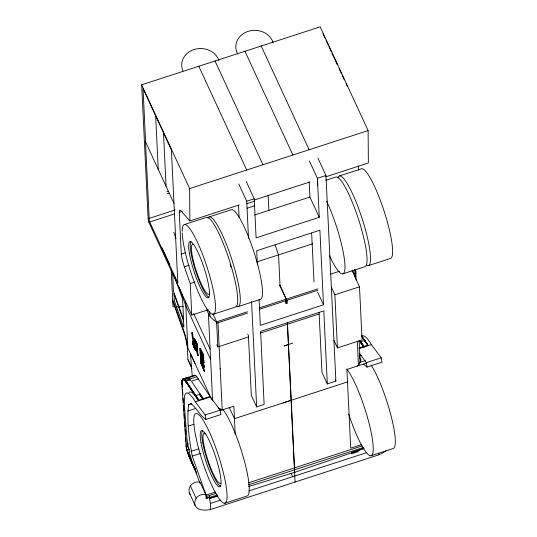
<?xml version="1.0" encoding="UTF-8"?>
<svg xmlns="http://www.w3.org/2000/svg" width="537" height="537" viewBox="0 0 537 537"><rect width="100%" height="100%" fill="white"/><g stroke="black" fill="none" stroke-linecap="round" stroke-linejoin="round"><path stroke-width="0.81" d="M190.447 354.386L190.407 353.494L192.259 376.249M194.354 339.169L194.367 340.532M217.371 494.913L206.215 498.544L206.047 495.121L192.253 456.128C189.219 439.407 186.654 421.8 188.574 404.797L190.917 403.502C196.67 408.133 199.724 415.262 205.893 419.424L220.882 414.557L220.13 410.127L210.35 396.93L196.24 375.974L195.609 375.477L184.225 379.176L183.99 379.847L182.956 379.491L182.043 381.028L182.466 379.646M186.285 444.931L186.218 447.16L181.882 384.338L182.097 381.351L182.325 387.291M287.201 303.472L287.329 300.21L259.438 309.265M186.668 449.167L186.399 446.603M196.931 376.719L185.54 380.418L185.278 381.062L182.949 379.384L182.023 381.418M193.145 342.727C193.723 349.849 197.945 351.124 193.568 342.955L193.112 342.7M192.481 341.109C195.857 344.19 197.723 350.809 198.099 355.756C197.582 350.889 195.763 345.016 192.608 340.982M202.321 399.535L203.228 398.723L200.167 394.158L195.797 395.574L195.515 396.199M182.392 379.726L182.251 380.209M186.373 378.337L187.138 377.739L182.781 379.156L182.56 379.726M200.086 348.479L200.079 351.205L203.758 359.166L203.637 356.286M182.103 380.538L181.909 381.975L181.962 381.498M195.609 375.477L194.569 375.215L183.184 378.914L182.58 379.834M210.249 396.44L198.871 400.159L198.569 400.75L197.26 398.803M192.588 341.076L192.595 343.271L193.622 346.828L195.817 350.648L195.589 347.036L198.099 355.756M200.543 349.654L200.422 350.554M202.315 399.481L202.738 399.004L199.563 394.5M194.327 338.968C196.73 340.948 198.046 345.801 197.582 349.178C197.871 345.969 196.623 341.619 194.468 338.894M182.03 380.726L182.285 379.901M194.434 338.934L194.246 339.203C194.535 342.532 193.998 339.76 192.984 337.914C191.018 322.851 192.058 342.881 195.059 343.673L195.032 340.78M204.953 398.682L205.221 398.071M190.051 380.324C193.179 379.451 182.922 380.867 186.789 383.21M196.831 347.412L196.817 344.868L195.025 340.787M200.012 348.5C201.503 349.352 203.301 356.246 200.187 348.359M201.576 351.809C203.073 352.232 203.536 355.682 203.677 357.454M182.258 380.001L182.781 379.156M181.962 384.076L182.097 383.935A0.678 0.544 -3.9 0 0 181.909 384.512L181.915 382.686M220.002 368.993L220.506 368.429M189.313 379.357L189.903 379.001M199.663 394.427L200.16 394.151M188.722 378.538C190.494 378.095 184.298 378.585 184.6 380.337M182.647 379.317L188.024 377.504L187.648 377.712M182.567 379.518L183.479 379.176L185.339 380.666M188.205 377.961L188.581 377.759M188.178 453.006A67.44 12.156 72 0 1 187.453 451.154L186.715 448.992M288.382 344.546L284.1 345.935L292.746 343.089M363.67 448.697L294.612 472.359L248.537 486.529M248.557 336.927L217.807 346.929L216.592 321.811L247.49 311.769M259.371 307.902L286.302 299.143L279.817 285.14M216.659 323.16L247.483 313.145M260.485 333.054L287.51 324.261M291.182 400.266L347.506 381.928M208.195 309.748L191.763 315.085L148.87 222.258L148.131 218.727L141.667 84.812L320.173 26.85L368.113 130.592L368.369 162.98L325.644 176.854M239.193 204.926L189.863 220.949L189.608 188.561L368.113 130.592M148.93 218.472L175.183 209.94M191.763 315.085L190.239 283.549L184.345 266.802A15.6 2.813 72 0 1 181.291 254.075L179.271 212.303L182.459 211.269M148.87 222.258L174.693 213.874M248.51 238.287L246.718 201.227L254.216 198.797L246.235 181.519M254.216 198.797L256.102 237.837L319.273 217.317L317.387 178.284L325.952 175.498L317.971 158.22M254.31 200.019L309.822 181.989M246.839 203.684L254.337 201.254M184.46 224.526L206.664 217.317A47.128 8.498 72 0 1 229.427 260.472A47.128 8.498 72 0 1 235.441 307.057L213.236 314.266M209.249 216.881L231.454 209.672A47.128 8.498 72 0 1 254.216 252.826A47.128 8.498 72 0 1 260.23 299.411L238.025 306.62M325.778 180.311L336.034 176.982A47.128 8.498 72 0 1 358.797 220.136A47.128 8.498 72 0 1 364.811 266.721L342.727 273.89M339.498 175.921L361.582 168.752A47.128 8.498 72 0 1 384.351 211.907A47.128 8.498 72 0 1 390.359 258.492L368.281 265.661M247.06 208.242L254.551 205.812M317.729 185.299L317.622 178.203M254.625 214.988L309.903 197.039L309.178 182.083M181.291 254.075L185.265 252.779M184.345 266.802L189.125 265.251M190.239 283.549L195.012 281.999M257.069 261.848L312.574 243.825M330.772 274.065L339.512 271.225M286.375 303.351L286.167 299.163L318.058 288.825M317.797 290.289L285.301 300.841L285.65 303.318M194.3 341.029L192.877 337.954L192.81 334.283M192.306 337.719L192.186 332.92M359.501 286.812L362.066 339.921L337.437 347.916L334.873 294.806L359.501 286.812L351.997 270.567M191.931 368.697L187.849 359.186L187.379 346.613A10.807 1.47 75.9 0 0 184.547 332.906L172.619 299.357M257.404 264.822L256.72 250.732L319.898 230.219L323.496 304.815L260.324 325.328L259.082 299.633M197.468 349.218L196.817 347.459L197.582 349.178M200.079 351.205L200.059 348.694M200.462 351.312L201.61 353.621L200.462 351.312L200.482 349.909M200.113 352.265L200.637 354.165M319.018 314.024L287.382 324.281L287.302 322.603M200.153 353.124L200.18 352.238M197.985 355.789L197.408 354.272M200.301 354.266L203.275 364.012L200.234 354.292L203.979 362.233L203.946 363.046L201.026 356.722L204.188 366.523L200.469 357.77L200.435 358.582L204.12 366.549M201.946 354.527L203.375 357.447L201.946 354.527L201.972 353.601M201.093 355.111L203.926 361.065L201.127 354.339L203.852 361.086M200.804 361.441L200.549 359.407L201.08 361.515M200.637 362.737L204.429 371.47L200.71 362.717M203.979 362.233L200.234 354.292M202.033 364.24L202.328 365.314L204.214 367.06C204.832 371.315 199.925 361.139 204.389 370.678L204.355 371.497M204.147 365.724L201.026 356.722M204.389 370.678L202.704 367.033M204.214 367.06L202.328 365.314M198.468 378.894L191.447 381.176L203.228 398.723M361.468 335.524L365.173 341.082C364.663 339.773 358.286 342.539 361.273 342.116M359.273 348.023L367.758 345.291L368.228 345.633L367.355 344.331M200.126 483.387A106.957 19.285 72 0 1 191.964 461.236A33.71 6.075 72 0 1 186.91 437.923L184.399 405.885L184.688 395.454A52.156 9.404 72 0 1 195.361 401.797L210.35 396.93M358.817 348.694L371.423 344.6L381.203 357.796L381.961 362.227L367.046 367.066L363.408 364.079M188.574 404.797L191.736 403.77M187.648 411.053L195.549 408.489M359.824 355.87L361.394 355.36M359.864 362.415L365.361 360.629M359.448 353.4L366.294 362.636L381.203 357.796M195.361 401.797L205.134 414.994L220.13 410.127M220.083 410.651L233.837 406.18L235.213 434.587M366.549 363.066L346.902 369.443L350.701 448.127L361.696 444.555M188.38 426.103L193.904 424.311M247.745 334.068L248.416 335.524L251.303 395.326L256.646 406.885L264.137 404.448L260.613 331.403L323.791 310.883L327.315 383.935L335.88 381.149L325.952 175.498M190.95 451.328L198.844 448.764M192.253 456.128L200.939 453.309M206.047 495.121L200.328 482.743A5.8 3.148 -24.8 0 0 195.28 482.387A5.8 3.148 -24.8 0 0 190.427 485.958L196.146 498.343A5.8 3.148 -24.8 0 1 200.999 494.772A5.8 3.148 -24.8 0 1 206.047 495.121L215.525 492.046M206.121 496.604L215.988 493.396M248.43 482.85L294.323 467.928M294.43 467.868L361.978 445.958M206.195 498.081L209.732 496.933L209.658 495.456M248.524 484.783L294.417 469.868M294.524 469.808L363.663 447.381M378.867 453.288L378.941 454.799L210.746 509.438L210.457 503.391L209.477 498.517L217.707 495.846M364.099 448.288L351.446 452.396L351.513 453.872L358.172 451.711L358.119 450.597L351.46 452.758M209.866 498.396L209.437 498.161L209.477 498.517L217.854 495.94M294.538 472.379L295.075 472.204M294.135 472.533L294.672 472.359L287.416 322.267M210.457 503.391L220.794 500.034M248.638 490.993L366.784 452.604M224.795 503.229A47.128 8.498 72 0 0 210.464 434.44A47.128 8.498 72 0 0 195.958 437.413A47.128 8.498 72 0 0 224.795 503.229L247 496.02A47.128 8.498 72 0 0 243.744 458.638A47.128 8.498 72 0 0 222.768 409.342M370.986 455.732L393.071 448.563A47.128 8.498 72 0 0 390.795 414.786A47.128 8.498 72 0 0 371.168 365.12M282.992 402.938L291.074 400.327L234.441 418.665L229.178 407.274M359.414 340.753L363.401 346.687L364.502 346.848M174.518 306.808L172.981 306.795L171.196 269.809M363.952 346.633L364.482 346.795M183.11 378.988L184.144 379.25L186.205 381.465L198.791 400.226M183.043 379.075L184.708 379.834L186.084 381.632M182.969 379.276L184.614 380.028L186.829 382.921M200.469 349.674L201.2 350.883M193.354 342.72C192.394 348.05 198.495 352.514 193.461 342.989M195.475 350.554L196.025 350.392L195.589 347.036M361.421 347.325L361.884 347.694M188.453 377.82L189.084 378.323M183.976 379.639L186.003 382.022M189.863 220.949L181.815 211.873A13.465 2.43 72 0 0 179.271 212.303M200.529 349.681L200.838 350.205M364.549 340.263L365.717 341.794M365.415 341.465L361.468 335.927M364.677 340.706L367.758 345.291M360.877 342.056L364.066 346.633L361.542 342.774M360.757 342.062L363.824 346.64M360.622 342.076L363.697 346.654M360.481 342.096L363.556 346.674M360.334 342.123L363.408 346.701M200.032 394.225L203.1 398.803M199.898 394.292L202.973 398.87M199.777 394.359L202.852 398.937M195.589 395.809L198.616 400.474M196.065 396.715L186.138 381.545M196.059 396.91L194.891 395.38A52.156 9.404 72 0 0 188.809 392.601M185.278 380.861L196.388 397.501M201.858 351.688L203.456 355.742M365.502 341.505L366.952 343.586M365.321 341.431L366.657 343.271M200.106 395.219L202.637 399.078M196.092 396.621L198.583 400.568M196.059 396.816L197.294 398.702M361.656 335.967L364.952 340.794M186.93 382.747L198.717 400.3M186.802 383.015L195.522 396.004M366.737 343.311L368.228 345.633M366.563 343.244L367.939 345.325M198.871 400.159L187.084 382.592C186.648 381.935 183.949 377.565 183.446 379.599M197.287 398.615L198.569 400.75M195.293 350.151L193.736 346.788L192.582 342.499M202.16 352.896L203.013 354.695L203.308 357.467M191.132 355.219L191.964 356.863M187.903 359.656L191.501 367.086M190.407 353.675L195.025 363.489M322.938 33.643L325.388 38.946M326.093 40.463L328.194 45.014M328.892 46.531L331.349 51.834M332.047 53.351L337.303 64.722M339.055 68.514L341.505 73.824M342.203 75.341L344.304 79.885M346.056 83.678L347.459 86.712M261.183 46.007L309.117 149.749M309.406 161.006L317.387 178.284M352.46 270.037L355.528 276.676L355.588 278.018M244.946 51.277L292.887 155.018M309.903 197.039L319.273 217.317M331.342 287.174L334.873 294.806M215.022 60.996L262.962 164.738M317.595 292.047L323.496 304.815M333.907 340.283L337.437 347.916M198.791 66.266L246.725 170.007M335.216 379.706L335.88 381.149M238.737 183.949L246.718 201.227M327.315 383.935L321.972 372.376L319.085 312.574M279.703 285.154L286.167 299.163M141.667 84.812L189.608 188.561M173.988 203.409L145.48 141.714L149.313 221.157L177.821 282.858L171.41 149.984L143.03 88.571L145.614 142.003M291.041 473.292L292.719 476.937M212.84 313.702L216.592 321.811M206.644 309.701L208.39 313.48L212.605 400.817M216.787 344.72L217.807 346.929M193.696 313.568L210.108 349.09M162.02 247.685L169.846 264.613M210.611 359.468L185.815 305.808L179.351 287.664M192.071 332.96L192.702 334.316M200.227 353.098L200.704 354.145M192.414 337.679L195.166 343.64M200.469 357.77L203.348 363.992L200.402 357.796M200.476 359.428L200.925 360.575M187.245 346.654L211.618 399.4M196.663 473.204L188.655 455.866A50.089 9.028 72 0 1 187.453 451.154M189.44 493.08L195.159 505.458M202.744 353.923L202.04 352.775L201.905 353.628M195.481 347.077L197.059 351.473L197.301 354.306M187.245 451.228L187.95 453.027A67.273 12.129 72 0 0 195.314 469.956M195.2 469.882A67.105 12.096 72 0 1 187.856 453L186.923 450.261M201.556 363.368L201.013 361.857M201.899 363.603L201.046 361.032M201.778 363.952L200.549 359.407M201.328 362.052L201.61 362.817M174.444 276.602L182.063 297.679L182.667 300.619L183.58 319.589L173.451 291.081L172.672 273.199M173.753 232.212L176.008 238.529M172.706 301.217L184.647 334.658A7.807 1.061 75.9 0 1 186.487 343.512L187.849 347.963L185.627 301.814M275.072 244.973L278.555 254.874L280.072 286.322M201.704 363.979L202.113 365.267M201.127 350.903L201.442 352.144M201.831 363.623L202.395 365.294M202.818 354.333L202.939 354.715M186.936 450.301L186.46 447.865M186.507 447.818L186.326 446.65A49.8 8.981 72 0 0 186.574 447.764M186.211 446.75L186.413 448.046M203.127 355.111L203.375 357.447M202.187 365.247L202.295 366.328M366.294 362.636L367.046 367.066M205.134 414.994L205.893 419.424M195.059 343.673C193.877 336.216 198.455 345.942 196.71 347.58M202.308 365.791L202.368 366.301M201.516 352.118L201.536 353.648M182.499 389.802L182.842 394.809M183.07 398.152L183.359 402.327M183.587 405.67L183.936 410.684M184.164 414.027L184.446 418.202M184.681 421.545L185.023 426.553M185.198 429.063L185.54 434.071M185.768 437.413L186.057 441.589M358.34 166.034L358.541 170.209M355.756 270.957L356.199 280.173M359.112 340.498L359.998 358.938M354.715 269.252L355.031 275.756M357.286 341.203L358.468 365.684A18.741 15.365 -2.8 0 0 359.515 356.011M311.641 233.145L314.004 282.046M286.302 299.143L286.503 303.331M287.308 322.328L295.068 482.058M268.151 195.32L268.883 210.356M251.571 301.72L256.646 406.885M238.515 205.114L239.119 217.619M217.995 322.724L222.211 409.959A18.688 15.325 -2.8 0 1 218.156 407.905M209.672 311.359L209.913 316.38M209.732 496.933L209.752 497.39M209.403 497.04L209.477 498.517M202.61 366.556L202.63 367.053M201.57 352.722L201.61 353.621M186.54 447.227L186.446 445.287M163.483 132.834L166.061 186.265M155.663 115.905L158.24 169.336M223.553 409.523A13.727 11.257 -2.8 0 1 222.748 409.469M221.15 409.241A13.727 11.257 -2.8 0 1 218.854 408.617M195.32 469.472A67.44 12.156 72 0 1 194.83 468.439M194.092 466.861A67.44 12.156 72 0 1 192.118 462.464M191.87 461.901A67.44 12.156 72 0 1 191.125 460.182M190.387 458.43A67.44 12.156 72 0 1 188.917 454.839M194.166 375.457A24.642 4.444 72 0 1 194.569 375.215M187.098 450.04A49.8 8.981 72 0 1 186.829 448.892M183.298 306.56A163.416 88.759 -24.8 0 1 176.17 306.795M186.769 448.945A49.626 8.948 72 0 0 187.299 451.208A67.286 12.129 72 0 0 195.146 469.466M195.226 469.472A67.373 12.15 72 0 1 191.038 460.189M190.299 458.437A67.373 12.15 72 0 1 187.373 451.181M195.898 471.332A67.018 12.082 72 0 1 187.829 452.973M195.877 471.271A66.924 12.062 72 0 1 187.822 452.939M189.454 449.784A4.007 0.725 72 0 1 188.393 447.697M187.728 445.737A4.007 0.725 72 0 1 187.487 444.777M187.259 442.736A4.007 0.725 72 0 1 187.574 442.501M189.185 449.872A4.007 0.725 72 0 1 187.218 444.864A4.007 0.725 72 0 1 187.581 442.857M187.91 443.361A4.007 0.725 72 0 1 188.272 444.072M210.746 509.438A19.46 10.572 -24.8 0 1 196.146 498.343M190.259 494.49A19.46 10.565 -24.8 0 1 190.427 485.958M215.881 321.529A18.318 13.445 20.8 0 1 208.363 313.487M220.485 486.2A29.501 5.316 72 0 1 207.013 459.397A29.501 5.316 72 0 1 202.59 430.526M220.673 483.159A26.326 4.746 72 0 1 206.705 456.309A26.326 4.746 72 0 1 206.074 434.111M168.578 191.293A16.634 13.64 -2.8 0 1 166.96 191.34M169.497 193.354A16.634 13.64 -2.8 0 1 167.067 193.474M182.916 70.871A19.01 16.553 0.9 0 1 194.763 49.344A19.01 16.553 0.9 0 1 219.002 60.688M237.669 53.995A19.01 16.553 0.9 0 1 248.087 31.381A19.01 16.553 0.9 0 1 273.098 42.49M337.82 177.895A47.128 8.498 72 0 1 361.79 217.619A47.128 8.498 72 0 1 366.362 265.13M361.025 358.931A13.693 11.23 -2.8 0 1 359.105 363.992M357.682 365.63A13.693 11.23 -2.8 0 1 357.132 366.12M361.663 336.451A52.156 9.404 72 0 1 371.423 344.6M386.546 450.409A19.453 10.565 -24.8 0 1 378.947 454.819M355.675 269.916A18.359 15.372 -32.7 0 1 355.051 276.313M346.761 369.053A47.128 8.498 72 0 1 368.422 420.867A47.128 8.498 72 0 1 369.939 455.638A47.128 8.498 72 0 1 348.728 414.134M326.583 201.113A47.128 8.498 72 0 1 344.929 264.801A47.128 8.498 72 0 1 329.362 255.364M208.933 297.243A29.501 5.316 72 0 1 195.455 270.433A29.501 5.316 72 0 1 191.031 241.563M182.197 231.393A47.128 8.498 72 0 1 206.946 266.815A47.128 8.498 72 0 1 207.671 309.889A47.128 8.498 72 0 1 182.224 232.843M209.685 293.303A26.326 4.746 72 0 1 196.347 271.172A26.326 4.746 72 0 1 193.669 244.469M207.893 218.082A47.128 8.498 72 0 1 232.011 260.036A47.128 8.498 72 0 1 236.112 306.09M230.205 264.607A29.501 5.316 72 0 1 230.903 267.03M183.573 321.066L173.8 293.242L174.444 301.029L183.003 325.489A3.752 0.51 75.9 0 0 183.855 326.959L183.573 321.066M201.006 442.569A29.501 5.316 72 0 0 218.901 486.717A29.501 5.316 72 0 0 211.987 446.885A29.501 5.316 72 0 0 201.006 442.569M189.454 253.605A29.501 5.316 72 0 0 207.349 297.753A29.501 5.316 72 0 0 200.435 257.921A29.501 5.316 72 0 0 189.454 253.605"/></g></svg>
